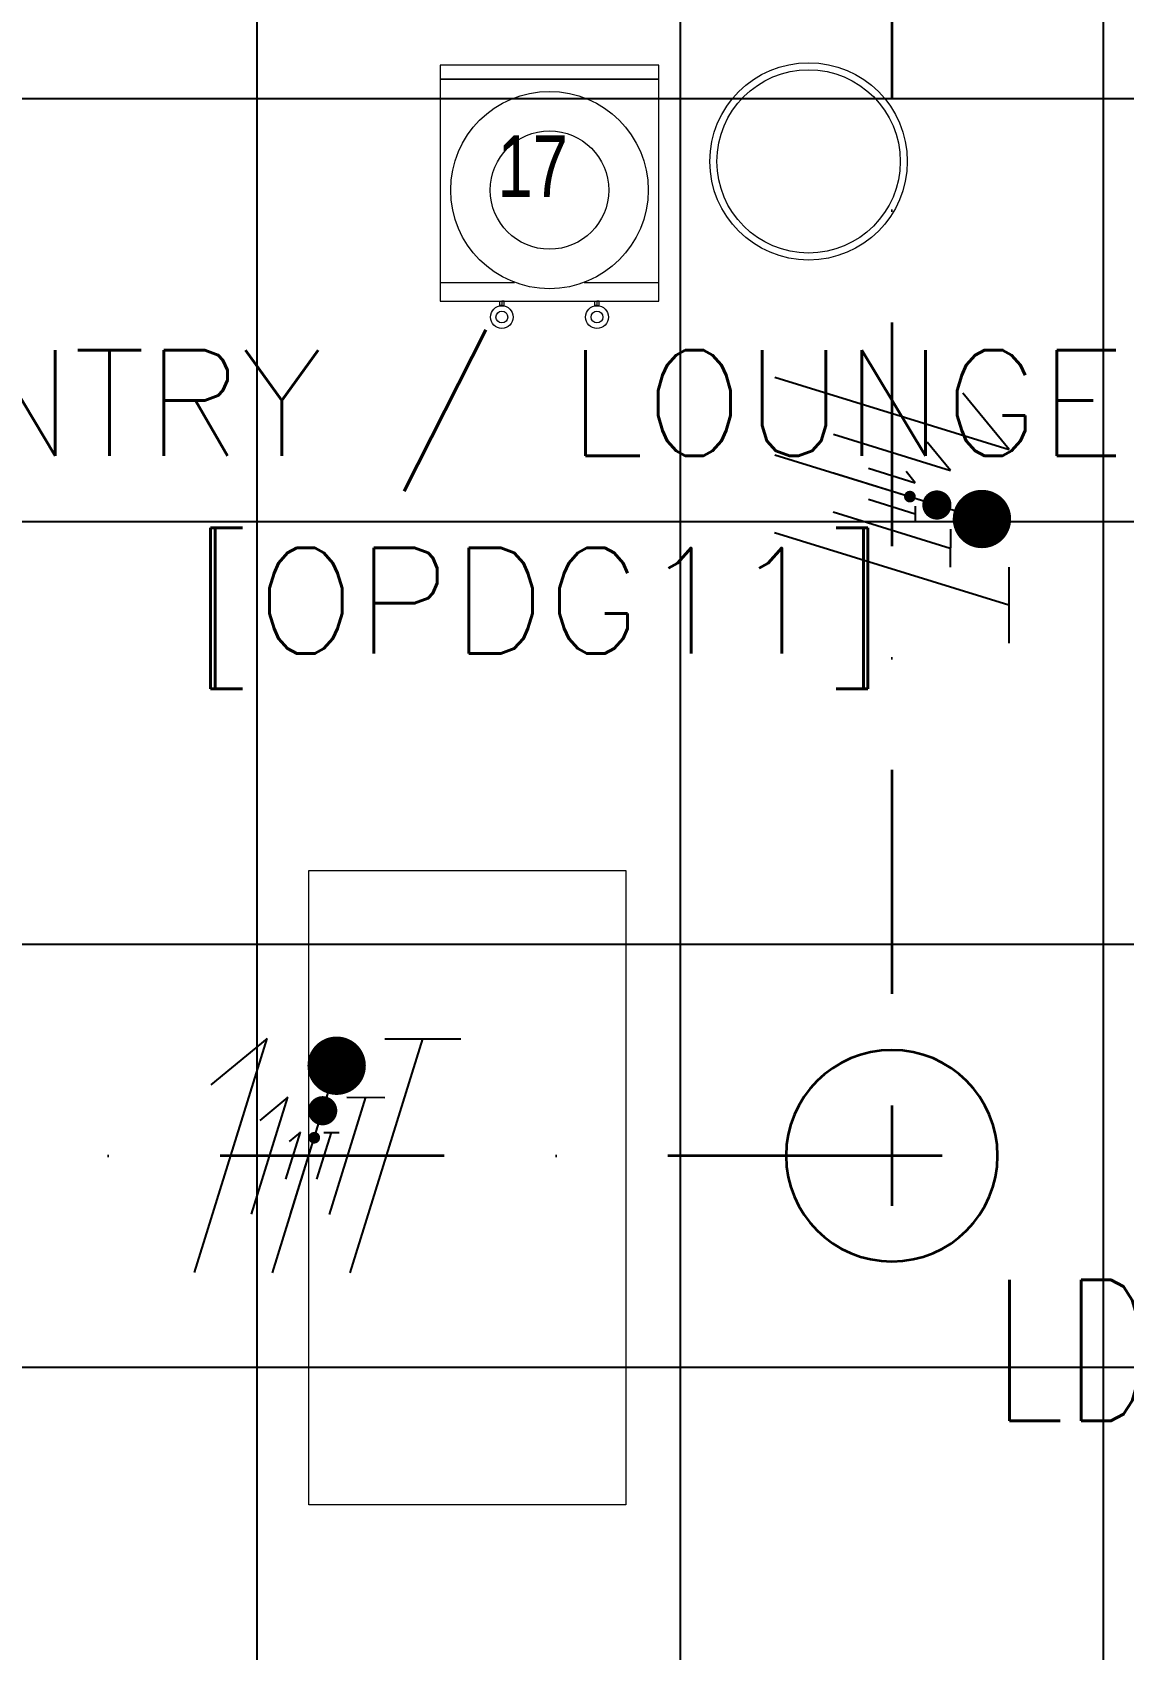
# Model space of a CAD drawing. Header units: inches. Extents: x -12418 to 57169, y -29325 to 19878.
# Drawn here: x 11681 to 13229, y -8201 to -5906 of the extents above; entities that cross this region are included whole.
import ezdxf
from ezdxf.enums import TextEntityAlignment as Align

# ---------------------------------------------------------------- set-up
doc = ezdxf.new("R2010")
doc.units = ezdxf.units.IN
doc.header["$LTSCALE"] = 25
doc.header["$MEASUREMENT"] = 0
doc.linetypes.add('DASHDOT', pattern=[25.4, 12.7, -6.35, 0, -6.35])
doc.layers.get('0').update_dxf_attribs({"color": 8})
for name, color, linetype, lineweight in [('00-Ground Floor$0$72_EGR_BASE_TEXT', 252, 'Continuous', 5), ('00-Ground Floor$0$72_EGR_EQP_TAG', 142, 'Continuous', 5), ('00-Ground Floor$0$LOADING', 253, 'Continuous', 5), ('E-LITE-CIRC-NUMB', 6, 'Continuous', 25), ('E-LITE-CLNG @ 100', 150, 'Continuous', 35), ('E-LITE-CLNG-CNDT', 6, 'DASHDOT', 35), ('E-LITE-CTRL', 6, 'Continuous', 25), ('E-LITE-IDEN', 6, 'Continuous', 25), ('E-POWR-WIRE', 6, 'Continuous', 25), ('E-POWR-WIRE @ 100', 6, 'Continuous', 25), ('E-POWR-WIRE @ 20', 6, 'Continuous', 25), ('E-POWR-WIRE @ 50', 6, 'Continuous', 25)]:
    doc.layers.add(name, color=color, linetype=linetype, lineweight=lineweight)
doc.layers.add('00-Ground Floor$0$False Ceiling', color=251, linetype='Continuous')
doc.styles.add('00-Ground Floor$0$SIMPLEX', font='SIMPLEX.shx', dxfattribs={"height": 150})
doc.styles.add('00-Ground Floor$0$X3G_ENTITY_257CFD', font='swisscl.ttf', dxfattribs={"height": 200})
doc.styles.add('DC_Simplex', font='SIMPLEX.shx', dxfattribs={"width": 0.7})

# ---------------------------------------------------------------- blocks, each defined once
blk = doc.blocks.new('00-Ground Floor$0$WATER DISPENSER1')
at = {"layer": '00-Ground Floor$0$LOADING'}
for p, q in [((39.296, -0.3448), (39.1904, -0.3448)), ((39.5004, -0.3448), (39.3949, -0.3448))]:
    blk.add_line(p, q, dxfattribs=at)
blk.add_lwpolyline([(39.5004, -0.6333), (39.5004, -0.3183), (39.1904, -0.3183), (39.1904, -0.6333), (39.5004, -0.6333)], dxfattribs=at)
for points in [[(39.2749, -0.3183), (39.278, -0.3183), (39.278, -0.3118), (39.2749, -0.3118)], [(39.281, -0.3183), (39.278, -0.3183), (39.278, -0.3118), (39.281, -0.3118)], [(39.4098, -0.3183), (39.4129, -0.3183), (39.4129, -0.3118), (39.4098, -0.3118)], [(39.416, -0.3183), (39.4129, -0.3183), (39.4129, -0.3118), (39.416, -0.3118)], [(39.5004, -0.6333), (39.1904, -0.6333), (39.1904, -0.6529), (39.5004, -0.6529)]]:
    blk.add_lwpolyline(points, close=True, dxfattribs=at)
for centre, radius in [((39.278, -0.2956), 0.0161), ((39.278, -0.2956), 0.00834), ((39.4129, -0.2956), 0.0161), ((39.4129, -0.2956), 0.00834), ((39.3454, -0.4758), 0.14), ((39.3454, -0.4758), 0.084)]:
    blk.add_circle(centre, radius, dxfattribs=at)
blk = doc.blocks.new('00-Ground Floor$0$WM00001-P')
at = {"layer": '00-Ground Floor$0$LOADING'}
for radius in [0.14, 0.13]:
    blk.add_circle((0, 0), radius, dxfattribs=at)
blk = doc.blocks.new('00-Ground Floor$0$A$Ce9e1c4c3')
at = {"layer": '00-Ground Floor$0$False Ceiling', "color": 254, "linetype": 'Continuous'}
for p, q in [((-88000, -8477.4), (-88000, -4747.4)), ((-87400, -8477.4), (-87400, -4747.4)), ((-86800, -8477.4), (-86800, -4747.4)), ((-89502.1, -6000), (-85902.1, -6000)), ((-89502.1, -6600), (-85902.1, -6600)), ((-89502.1, -7200), (-85902.1, -7200)), ((-89502.1, -7800), (-85902.1, -7800))]:
    blk.add_line(p, q, dxfattribs=at)
blk = doc.blocks.new('00-Ground Floor')
at = {"layer": '00-Ground Floor$0$LOADING'}
blk.add_lwpolyline([(12072.9, -7095.2), (12522.9, -7095.2), (12522.9, -7995.2), (12072.9, -7995.2)], close=True, dxfattribs=at)
at = {"layer": '00-Ground Floor$0$False Ceiling', "color": 254}
blk.add_blockref('00-Ground Floor$0$A$Ce9e1c4c3', (100000, 0), dxfattribs=at)
at = {"layer": '00-Ground Floor$0$LOADING', "xscale": 1000, "yscale": 1000, "zscale": 1000, "rotation": 179.9999999999999}
blk.add_blockref('00-Ground Floor$0$WATER DISPENSER1', (51759.8, -6605.7, 0), dxfattribs=at)
at = {"layer": '00-Ground Floor$0$LOADING', "extrusion": (2.24821e-18, -2.24019e-05, -1), "xscale": -1000, "yscale": 1000, "zscale": 1000, "rotation": 90}
blk.add_blockref('00-Ground Floor$0$WM00001-P', (-12781.9, -6089.2, 0.1), dxfattribs=at)
at = {"layer": '00-Ground Floor$0$72_EGR_BASE_TEXT', "char_height": 150, "attachment_point": 2, "style": '00-Ground Floor$0$SIMPLEX'}
for s, insert in [('PANTRY / LOUNGE', (12288.7, -6356.9)), ('[OPDG11]', (12399.9, -6637.6, 0))]:
    blk.add_mtext(s, dxfattribs=dict(at, insert=insert))
at = {"layer": '00-Ground Floor$0$72_EGR_EQP_TAG', "insert": (12390.7, -6052.2, 0), "char_height": 87.47, "attachment_point": 2, "style": '00-Ground Floor$0$X3G_ENTITY_257CFD'}
blk.add_mtext('17', dxfattribs=at)
blk = doc.blocks.new('DC_LT-CL-Point')
for p, q in [((0, -0.711), (0, 0.711)), ((0.711, 0), (-0.711, 0))]:
    blk.add_line(p, q)
blk.add_circle((0, 0), 1.5)
at = {"layer": 'E-LITE-CIRC-NUMB', "style": 'DC_Simplex', "width": 0.7, "flags": 8}
blk.add_attdef('CIRCUIT', text='', height=2, rotation=360, dxfattribs=at).set_placement((-3.364, 1.5), align=Align.RIGHT)
at = {"layer": 'E-LITE-CTRL', "style": 'DC_Simplex', "width": 0.7, "flags": 8}
blk.add_attdef('CONTROL', (3.364, -3.498), '', height=2, rotation=360, dxfattribs=at)
at = {"layer": 'E-LITE-IDEN', "style": 'DC_Simplex', "width": 0.7, "flags": 8}
blk.add_attdef('TYPE', (3.364, 1.5), '', height=2, rotation=360, dxfattribs=at)
blk = doc.blocks.new('*U76')
for p, q in [((-1.617, -1.658), (-0.587, 1.663)), ((-0.587, 1.663), (-1.389, 1.004)), ((-0.515, -1.66), (0.515, 1.66)), ((0.587, -1.663), (1.617, 1.658)), ((1.078, 1.659), (2.157, 1.657))]:
    blk.add_line(p, q)
at = {"const_width": 0.414}
blk.add_lwpolyline([(0.19, 1.278, 1), (0.604, 1.277, 1)], format="xyb", close=True, dxfattribs=at)
blk = doc.blocks.new('*U800')
at = {"layer": 'E-POWR-WIRE @ 100', "xscale": 100, "yscale": 100, "zscale": 100}
blk.add_blockref('*U76', (12072.9, -7500), dxfattribs=at)
at = {"layer": 'E-POWR-WIRE @ 20', "xscale": 20, "yscale": 20, "zscale": 20}
blk.add_blockref('*U76', (12072.9, -7500), dxfattribs=at)
at = {"layer": 'E-POWR-WIRE @ 50', "xscale": 50, "yscale": 50, "zscale": 50}
blk.add_blockref('*U76', (12072.9, -7500), dxfattribs=at)
blk = doc.blocks.new('*U85')
for p, q in [((-1.658, 1.617), (1.663, 0.587)), ((1.663, 0.587), (1.004, 1.389)), ((-1.66, 0.515), (1.66, -0.515)), ((-1.663, -0.587), (1.658, -1.617)), ((1.659, -1.078), (1.657, -2.157))]:
    blk.add_line(p, q)
at = {"const_width": 0.414}
blk.add_lwpolyline([(1.278, -0.19, 1), (1.277, -0.604, 1)], format="xyb", close=True, dxfattribs=at)
blk = doc.blocks.new('*U801')
at = {"layer": 'E-POWR-WIRE @ 100', "xscale": 100, "yscale": 100, "zscale": 100}
blk.add_blockref('*U85', (12900, -6556.9), dxfattribs=at)
at = {"layer": 'E-POWR-WIRE @ 20', "xscale": 20, "yscale": 20, "zscale": 20}
blk.add_blockref('*U85', (12900, -6556.9), dxfattribs=at)
at = {"layer": 'E-POWR-WIRE @ 50', "xscale": 50, "yscale": 50, "zscale": 50}
blk.add_blockref('*U85', (12900, -6556.9), dxfattribs=at)

msp = doc.modelspace()

# ---------------------------------------------------------------- linework, layer by layer
at = {"layer": 'E-LITE-CLNG-CNDT'}
msp.add_lwpolyline([(12900, -5047.4), (12900, -7500), (11100, -7500), (11100, -5700)], dxfattribs=at)

# ---------------------------------------------------------------- block references
at = {"layer": 'E-LITE-CLNG @ 100'}
ref = msp.add_blockref('DC_LT-CL-Point', (12900, -7500), dxfattribs=dict(at, xscale=-100, yscale=100, zscale=100, rotation=180))
ref.add_attrib('TYPE', 'LD3', (13042.6, -7876.2), dxfattribs={"layer": 'E-LITE-IDEN', "height": 200, "rotation": 0, "style": 'DC_Simplex', "width": 0.7, "flags": 8})
at = {"layer": 'E-LITE-CLNG-CNDT'}
msp.add_blockref('00-Ground Floor', (0, 0), dxfattribs=at)
at = {"layer": 'E-POWR-WIRE'}
for name in ['*U801', '*U800']:
    msp.add_blockref(name, (0, 0), dxfattribs=at)

doc.saveas('drawing.dxf')
